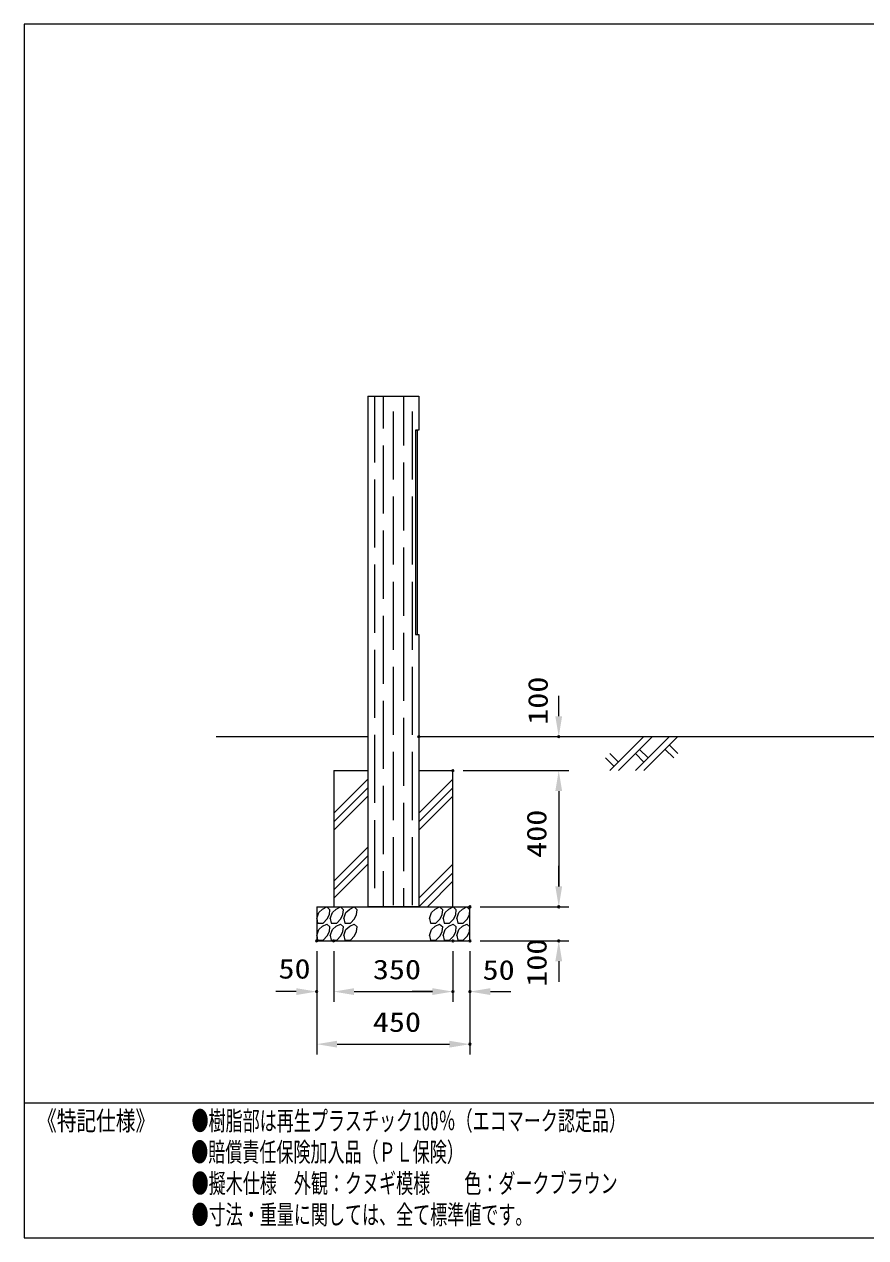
# Model space of a CAD drawing. Units: millimetres, scale not verified. Extents: x -2693 to 2693, y -1782 to 1782.
# Drawn here: x -2693 to -222, y -1782 to 1782 of the extents above; entities that cross this region are included whole.
import ezdxf
from ezdxf.enums import TextEntityAlignment as Align

# ---------------------------------------------------------------- set-up
doc = ezdxf.new("R2010")
doc.units = ezdxf.units.MM
doc.header["$LTSCALE"] = 10
doc.header["$PDMODE"] = 32
doc.header["$PDSIZE"] = 5
doc.layers.add('0-0_0', color=7, linetype='Continuous', lineweight=5)
doc.layers.add('0-1_DEFPOINTS', color=7, linetype='Continuous')
doc.layers.add('0-2_LAYER0002', color=4, linetype='Continuous')
doc.styles.add('ＭＳ ゴシック', font='')
doc.styles.get('ＭＳ ゴシック').set_extended_font_data('MS Gothic')

# ---------------------------------------------------------------- blocks, each defined once
blk = doc.blocks.new('U12')
at = {"layer": '0-0_0', "style": 'ＭＳ ゴシック', "width": 1.2}
blk.add_text('100', height=577.3, rotation=90, dxfattribs=at).set_placement((15545.8, 15066.4), align=Align.BOTTOM_LEFT)
blk = doc.blocks.new('U14')
at = {"layer": '0-0_0', "style": 'ＭＳ ゴシック', "width": 1.2}
blk.add_text('400', height=577.3, rotation=90, dxfattribs=at).set_placement((15507.3, 11158.3), align=Align.BOTTOM_LEFT)
blk = doc.blocks.new('U16')
at = {"layer": '0-0_0', "style": 'ＭＳ ゴシック', "width": 1.2}
blk.add_text('100', height=577.3, rotation=90, dxfattribs=at).set_placement((15511.3, 7371.8), align=Align.BOTTOM_LEFT)
blk = doc.blocks.new('U18')
at = {"layer": '0-0_0', "style": 'ＭＳ ゴシック', "width": 1.2}
blk.add_text('50', height=577.3, dxfattribs=at).set_placement((13460, 7403.7), align=Align.BOTTOM_LEFT)
blk = doc.blocks.new('U20')
at = {"layer": '0-0_0', "style": 'ＭＳ ゴシック', "width": 1.2}
blk.add_text('50', height=577.3, dxfattribs=at).set_placement((7465.2, 7438.4), align=Align.BOTTOM_LEFT)
blk = doc.blocks.new('U22')
at = {"layer": '0-0_0', "style": 'ＭＳ ゴシック', "width": 1.2}
blk.add_text('350', height=577.3, dxfattribs=at).set_placement((10237.6, 7418.1), align=Align.BOTTOM_LEFT)
blk = doc.blocks.new('U24')
at = {"layer": '0-0_0', "style": 'ＭＳ ゴシック', "width": 1.2}
blk.add_text('450', height=577.3, dxfattribs=at).set_placement((10237.6, 5873.6), align=Align.BOTTOM_LEFT)

msp = doc.modelspace()

# ---------------------------------------------------------------- linework, layer by layer
at = {"layer": '0-0_0'}
for p, q in [((2692.8, 1782), (-2692.8, 1782)), ((-2692.8, 1782), (-2692.8, -1782)), ((-1684.04, 689.83), (-1684.04, -810.17)), ((-1684.04, 689.83), (-1534.04, 689.83)), ((-1664.04, 689.83), (-1664.04, 494.83)), ((-1639.04, 689.83), (-1639.04, 594.83)), ((-1579.04, 689.83), (-1579.04, 544.83)), ((-1534.04, 689.83), (-1534.04, 589.83)), ((-1609.04, 644.83), (-1609.04, 444.83)), ((-1554.04, 644.83), (-1554.04, 444.83)), ((-1544.04, 589.83), (-1544.04, -10.17)), ((-1534.04, 589.83), (-1544.04, 589.83)), ((-1639.04, 544.83), (-1639.04, 344.83)), ((-1579.04, 494.83), (-1579.04, 294.83)), ((-1664.04, 444.83), (-1664.04, 244.83)), ((-1609.04, 394.83), (-1609.04, 194.83)), ((-1554.04, 394.83), (-1554.04, 194.83)), ((-1639.04, 294.83), (-1639.04, 94.83)), ((-1579.04, 244.83), (-1579.04, 44.83)), ((-1664.04, 194.83), (-1664.04, -5.17)), ((-1609.04, 144.83), (-1609.04, -55.17)), ((-1554.04, 144.83), (-1554.04, -55.17)), ((-1639.04, 44.83), (-1639.04, -155.17)), ((-1579.04, -5.17), (-1579.04, -205.17)), ((-1544.04, -10.17), (-1534.04, -10.17)), ((-1534.04, -10.17), (-1534.04, -810.17)), ((-1664.04, -55.17), (-1664.04, -255.17)), ((-1609.04, -105.17), (-1609.04, -305.17)), ((-1554.04, -105.17), (-1554.04, -305.17)), ((-1639.04, -205.17), (-1639.04, -405.17)), ((-1123.17, -250.17), (-1123.17, -190.17)), ((-1579.04, -255.17), (-1579.04, -455.17)), ((-2129.49, -310.17), (-1684.04, -310.17)), ((-1664.04, -305.17), (-1664.04, -505.17)), ((-1534.04, -310.17), (-17.72, -310.17)), ((-1504.04, -310.17), (-1093.17, -310.17)), ((-873.1, -310.17), (-973.1, -410.17)), ((-948.1, -410.17), (-848.1, -310.17)), ((-898.1, -410.17), (-798.1, -310.17)), ((-873.1, -410.17), (-773.1, -310.17)), ((-1609.04, -355.17), (-1609.04, -555.17)), ((-1554.04, -355.17), (-1554.04, -555.17)), ((-885.6, -347.67), (-860.6, -372.67)), ((-785.6, -372.67), (-810.6, -347.67)), ((-798.1, -335.17), (-773.1, -360.17)), ((-960.6, -397.67), (-985.6, -372.67)), ((-973.1, -360.17), (-948.1, -385.17)), ((-873.1, -385.17), (-898.1, -360.17)), ((-1784.04, -410.17), (-1784.04, -810.17)), ((-1784.04, -410.17), (-1684.04, -410.17)), ((-1534.04, -410.17), (-1434.04, -410.17)), ((-1434.04, -810.17), (-1434.04, -410.17)), ((-1404.04, -410.17), (-1093.17, -410.17)), ((-1404.04, -410.17), (-1093.17, -410.17)), ((-1784.04, -535.17), (-1684.04, -435.17)), ((-1684.04, -460.17), (-1784.04, -560.17)), ((-1639.04, -455.17), (-1639.04, -655.17)), ((-1534.04, -535.17), (-1434.04, -435.17)), ((-1434.04, -460.17), (-1534.04, -560.17)), ((-1784.04, -585.17), (-1684.04, -485.17)), ((-1434.04, -485.17), (-1534.04, -585.17)), ((-1123.17, -470.17), (-1123.17, -530.17)), ((-1123.17, -470.17), (-1123.17, -750.17)), ((-1579.04, -505.17), (-1579.04, -705.17)), ((-1664.04, -555.17), (-1664.04, -755.17)), ((-1609.04, -605.17), (-1609.04, -805.17)), ((-1554.04, -605.17), (-1554.04, -805.17)), ((-1684.04, -635.17), (-1784.04, -735.17)), ((-1784.04, -760.17), (-1684.04, -660.17)), ((-1684.04, -685.17), (-1784.04, -785.17)), ((-1639.04, -705.17), (-1639.04, -810.17)), ((-1434.04, -685.17), (-1534.04, -785.17)), ((-1534.04, -810.17), (-1434.04, -710.17)), ((-1123.17, -750.17), (-1123.17, -690.17)), ((-1434.04, -735.17), (-1509.04, -810.17)), ((-1579.04, -755.17), (-1579.04, -810.17)), ((-1834.04, -810.17), (-1834.04, -910.17)), ((-1834.04, -810.17), (-1384.04, -810.17)), ((-1828.03, -826.31), (-1817.16, -816.59)), ((-1817.16, -816.59), (-1804.29, -810.58)), ((-1804.29, -810.58), (-1795.43, -818.88)), ((-1796.86, -832.6), (-1795.43, -818.88)), ((-1788.03, -826.31), (-1777.16, -816.59)), ((-1777.16, -816.59), (-1764.29, -810.58)), ((-1764.29, -810.58), (-1755.43, -818.88)), ((-1756.86, -832.6), (-1755.43, -818.88)), ((-1748.03, -826.31), (-1737.16, -816.59)), ((-1737.16, -816.59), (-1724.29, -810.58)), ((-1724.29, -810.58), (-1715.43, -818.88)), ((-1716.86, -832.6), (-1715.43, -818.88)), ((-1534.04, -810.17), (-1684.04, -810.17)), ((-1496.64, -826.31), (-1485.77, -816.59)), ((-1485.77, -816.59), (-1472.9, -810.58)), ((-1472.9, -810.58), (-1464.04, -818.88)), ((-1465.47, -832.6), (-1464.04, -818.88)), ((-1456.64, -826.31), (-1445.77, -816.59)), ((-1445.77, -816.59), (-1432.9, -810.58)), ((-1432.9, -810.58), (-1424.04, -818.88)), ((-1425.47, -832.6), (-1424.04, -818.88)), ((-1416.64, -826.31), (-1405.77, -816.59)), ((-1405.77, -816.59), (-1392.9, -810.58)), ((-1392.9, -810.58), (-1384.04, -818.88)), ((-1385.47, -832.6), (-1384.04, -818.88)), ((-1384.04, -910.17), (-1384.04, -810.17)), ((-1354.04, -810.17), (-1093.17, -810.17)), ((-1354.04, -810.17), (-1093.17, -810.17)), ((-1834.04, -844.62), (-1828.03, -826.31)), ((-1834.04, -844.62), (-1831.18, -857.77)), ((-1815.16, -857.77), (-1802.86, -845.76)), ((-1802.86, -845.76), (-1796.86, -832.6)), ((-1794.04, -844.62), (-1788.03, -826.31)), ((-1794.04, -844.62), (-1791.18, -857.77)), ((-1775.16, -857.77), (-1762.86, -845.76)), ((-1762.86, -845.76), (-1756.86, -832.6)), ((-1754.04, -844.62), (-1748.03, -826.31)), ((-1754.04, -844.62), (-1751.18, -857.77)), ((-1735.16, -857.77), (-1722.86, -845.76)), ((-1722.86, -845.76), (-1716.86, -832.6)), ((-1502.65, -844.62), (-1496.64, -826.31)), ((-1502.65, -844.62), (-1499.79, -857.77)), ((-1483.77, -857.77), (-1471.47, -845.76)), ((-1471.47, -845.76), (-1465.47, -832.6)), ((-1462.65, -844.62), (-1456.64, -826.31)), ((-1462.65, -844.62), (-1459.79, -857.77)), ((-1443.77, -857.77), (-1431.47, -845.76)), ((-1431.47, -845.76), (-1425.47, -832.6)), ((-1422.64, -844.62), (-1416.64, -826.31)), ((-1422.64, -844.62), (-1419.78, -857.77)), ((-1403.77, -857.77), (-1391.47, -845.76)), ((-1391.47, -845.76), (-1385.47, -832.6)), ((-1834.04, -894.62), (-1828.03, -876.31)), ((-1831.18, -857.77), (-1815.16, -857.77)), ((-1828.03, -876.31), (-1817.16, -866.59)), ((-1817.16, -866.59), (-1804.29, -860.58)), ((-1804.29, -860.58), (-1795.43, -868.88)), ((-1802.86, -895.76), (-1796.86, -882.6)), ((-1796.86, -882.6), (-1795.43, -868.88)), ((-1794.04, -894.62), (-1788.03, -876.31)), ((-1791.18, -857.77), (-1775.16, -857.77)), ((-1788.03, -876.31), (-1777.16, -866.59)), ((-1777.16, -866.59), (-1764.29, -860.58)), ((-1764.29, -860.58), (-1755.43, -868.88)), ((-1762.86, -895.76), (-1756.86, -882.6)), ((-1756.86, -882.6), (-1755.43, -868.88)), ((-1754.04, -894.62), (-1748.03, -876.31)), ((-1751.18, -857.77), (-1735.16, -857.77)), ((-1748.03, -876.31), (-1737.16, -866.59)), ((-1737.16, -866.59), (-1724.29, -860.58)), ((-1724.29, -860.58), (-1715.43, -868.88)), ((-1722.86, -895.76), (-1716.86, -882.6)), ((-1716.86, -882.6), (-1715.43, -868.88)), ((-1502.65, -894.62), (-1496.64, -876.31)), ((-1499.79, -857.77), (-1483.77, -857.77)), ((-1496.64, -876.31), (-1485.77, -866.59)), ((-1485.77, -866.59), (-1472.9, -860.58)), ((-1472.9, -860.58), (-1464.04, -868.88)), ((-1471.47, -895.76), (-1465.47, -882.6)), ((-1465.47, -882.6), (-1464.04, -868.88)), ((-1462.65, -894.62), (-1456.64, -876.31)), ((-1459.79, -857.77), (-1443.77, -857.77)), ((-1456.64, -876.31), (-1445.77, -866.59)), ((-1445.77, -866.59), (-1432.9, -860.58)), ((-1432.9, -860.58), (-1424.04, -868.88)), ((-1431.47, -895.76), (-1425.47, -882.6)), ((-1425.47, -882.6), (-1424.04, -868.88)), ((-1422.64, -894.62), (-1416.64, -876.31)), ((-1419.78, -857.77), (-1403.77, -857.77)), ((-1416.64, -876.31), (-1405.77, -866.59)), ((-1405.77, -866.59), (-1392.9, -860.58)), ((-1392.9, -860.58), (-1384.04, -868.88)), ((-1391.47, -895.76), (-1385.47, -882.6)), ((-1385.47, -882.6), (-1384.04, -868.88)), ((-1834.04, -894.62), (-1831.18, -907.77)), ((-1834.04, -910.17), (-1384.04, -910.17)), ((-1831.18, -907.77), (-1815.16, -907.77)), ((-1815.16, -907.77), (-1802.86, -895.76)), ((-1794.04, -894.62), (-1791.18, -907.77)), ((-1791.18, -907.77), (-1775.16, -907.77)), ((-1775.16, -907.77), (-1762.86, -895.76)), ((-1754.04, -894.62), (-1751.18, -907.77)), ((-1751.18, -907.77), (-1735.16, -907.77)), ((-1735.16, -907.77), (-1722.86, -895.76)), ((-1502.65, -894.62), (-1499.79, -907.77)), ((-1499.79, -907.77), (-1483.77, -907.77)), ((-1483.77, -907.77), (-1471.47, -895.76)), ((-1462.65, -894.62), (-1459.79, -907.77)), ((-1459.79, -907.77), (-1443.77, -907.77)), ((-1443.77, -907.77), (-1431.47, -895.76)), ((-1422.64, -894.62), (-1419.78, -907.77)), ((-1419.78, -907.77), (-1403.77, -907.77)), ((-1403.77, -907.77), (-1391.47, -895.76)), ((-1354.04, -910.17), (-1093.17, -910.17)), ((-1834.04, -940.17), (-1834.04, -1089.08)), ((-1834.04, -940.17), (-1834.04, -1243.54)), ((-1784.04, -940.17), (-1784.04, -1089.08)), ((-1784.04, -940.17), (-1784.04, -1089.08)), ((-1434.04, -940.17), (-1434.04, -1089.08)), ((-1434.04, -940.17), (-1434.04, -1089.08)), ((-1384.04, -940.17), (-1384.04, -1089.08)), ((-1384.04, -940.17), (-1384.04, -1243.54)), ((-1123.17, -970.17), (-1123.17, -1030.17)), ((-1894.04, -1059.08), (-1954.04, -1059.08)), ((-1724.04, -1059.08), (-1664.04, -1059.08)), ((-1724.04, -1059.08), (-1494.04, -1059.08)), ((-1494.04, -1059.08), (-1554.04, -1059.08)), ((-1324.04, -1059.08), (-1264.04, -1059.08)), ((-1774.04, -1213.54), (-1444.04, -1213.54)), ((-2692.8, -1386), (712.8, -1386)), ((-2692.8, -1782), (2692.8, -1782))]:
    msp.add_line(p, q, dxfattribs=at)
msp.add_lwpolyline([(-1544.04, 589.83), (-1539.04, 589.83), (-1539.04, -10.17)], dxfattribs=at)
for points in [[(-1133.17, -250.17), (-1123.17, -310.17), (-1113.17, -250.17)], [(-1133.17, -470.17), (-1123.17, -410.17), (-1113.17, -470.17)], [(-1133.17, -470.17), (-1123.17, -410.17), (-1113.17, -470.17)], [(-1133.17, -750.17), (-1123.17, -810.17), (-1113.17, -750.17)], [(-1133.17, -750.17), (-1123.17, -810.17), (-1113.17, -750.17)], [(-1133.17, -970.17), (-1123.17, -910.17), (-1113.17, -970.17)], [(-1894.04, -1049.08), (-1834.04, -1059.08), (-1894.04, -1069.08)], [(-1724.04, -1049.08), (-1784.04, -1059.08), (-1724.04, -1069.08)], [(-1724.04, -1049.08), (-1784.04, -1059.08), (-1724.04, -1069.08)], [(-1494.04, -1049.08), (-1434.04, -1059.08), (-1494.04, -1069.08)], [(-1494.04, -1049.08), (-1434.04, -1059.08), (-1494.04, -1069.08)], [(-1324.04, -1049.08), (-1384.04, -1059.08), (-1324.04, -1069.08)], [(-1774.04, -1203.54), (-1834.04, -1213.54), (-1774.04, -1223.54)], [(-1444.04, -1203.54), (-1384.04, -1213.54), (-1444.04, -1223.54)]]:
    msp.add_solid(points, dxfattribs=at)
at = {"layer": '0-1_DEFPOINTS'}
for p in [(-1534.04, -310.17), (-1123.17, -310.17), (-1434.04, -410.17), (-1384.04, -810.17), (-1123.17, -810.17), (-1834.04, -910.17), (-1784.04, -910.17), (-1434.04, -910.17), (-1384.04, -910.17), (-1123.17, -910.17), (-1834.04, -1059.08), (-1434.04, -1059.08), (-1384.04, -1059.08), (-1384.04, -1213.54)]:
    msp.add_point(p, dxfattribs=at)

# ---------------------------------------------------------------- block references
at = {"layer": '0-0_0', "xscale": 0.1, "yscale": 0.1}
for name in ['U12', 'U14', 'U16', 'U20', 'U22', 'U18', 'U24']:
    msp.add_blockref(name, (-2692.8, -1782), dxfattribs=at)

# ---------------------------------------------------------------- texts
at = {"layer": '0-2_LAYER0002', "style": 'ＭＳ ゴシック'}
for s, width, p in [('《特記仕様》', 0.75, (-2655.04, -1483.68)), ('●樹脂部は再生プラスチック100％（エコマーク認定品）', 0.65, (-2201.56, -1483.68)), ('●賠償責任保険加入品（ＰＬ保険）', 0.65, (-2202.62, -1575.61)), ('●擬木仕様\u3000外観：クヌギ模様\u3000\u3000色：ダークブラウン', 0.65, (-2201.27, -1667.48)), ('●寸法・重量に関しては、全て標準値です。', 0.65, (-2201.38, -1759.44))]:
    msp.add_text(s, height=56.45, dxfattribs=dict(at, width=width)).set_placement(p, align=Align.BOTTOM_LEFT)

doc.saveas('drawing.dxf')
